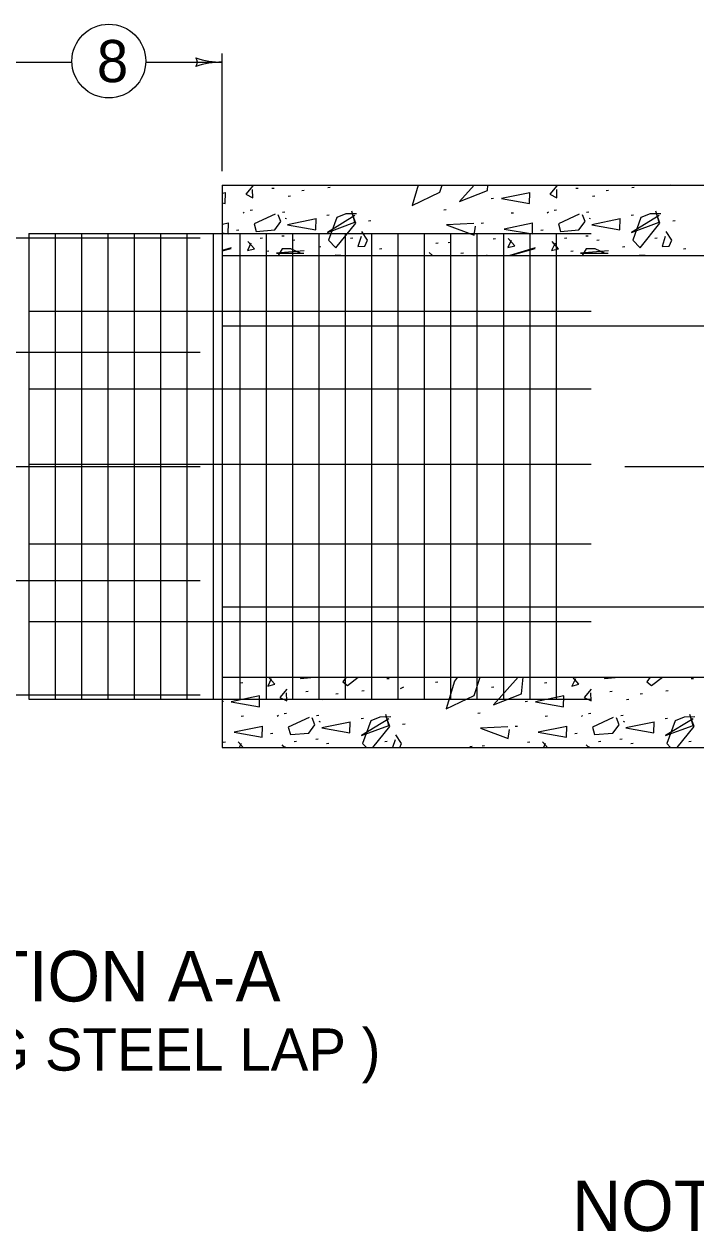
# Model space of a CAD drawing. Extents: x 1000 to 1036.3, y 1000 to 1022.
# Drawn here: x 1015.32 to 1018.51, y 1006.13 to 1011.86 of the extents above; entities that cross this region are included whole.
import ezdxf

# ---------------------------------------------------------------- set-up
doc = ezdxf.new("R2010")
doc.units = 0
doc.layers.add('Level 1', color=7, linetype='Continuous')

msp = doc.modelspace()

# ---------------------------------------------------------------- linework, layer by layer
at = {"layer": 'Level 1'}
for p, q in [((1016.26, 1011.1613), (1016.26, 1011.7195)), ((1015.1748, 1011.6788), (1015.5481, 1011.6788)), ((1015.8979, 1011.6788), (1016.26, 1011.6788)), ((1016.26, 1011.0955), (1022.6767, 1011.0955)), ((1016.26, 1011.0955), (1016.26, 1008.4288)), ((1013.9831, 1010.8455), (1016.1558, 1010.8455)), ((1015.3433, 1010.8663), (1018.01, 1010.8663)), ((1015.3433, 1010.8663), (1015.3433, 1008.658)), ((1015.4683, 1010.8663), (1015.4683, 1008.658)), ((1015.5933, 1010.8663), (1015.5933, 1008.658)), ((1015.7183, 1010.8663), (1015.7183, 1008.658)), ((1015.8433, 1010.8663), (1015.8433, 1008.658)), ((1015.9683, 1010.8663), (1015.9683, 1008.658)), ((1016.0933, 1010.8663), (1016.0933, 1008.658)), ((1016.2183, 1010.8663), (1016.2183, 1008.658)), ((1016.3433, 1010.8663), (1016.3433, 1008.658)), ((1016.4683, 1010.8663), (1016.4683, 1008.658)), ((1016.5933, 1010.8663), (1016.5933, 1008.658)), ((1016.7183, 1010.8663), (1016.7183, 1008.658)), ((1016.8433, 1010.8663), (1016.8433, 1008.658)), ((1016.9683, 1010.8663), (1016.9683, 1008.658)), ((1017.0933, 1010.8663), (1017.0933, 1008.658)), ((1017.2183, 1010.8663), (1017.2183, 1008.658)), ((1017.3433, 1010.8663), (1017.3433, 1008.658)), ((1017.4683, 1010.8663), (1017.4683, 1008.658)), ((1017.5933, 1010.8663), (1017.5933, 1008.658)), ((1017.7183, 1010.8663), (1017.7183, 1008.658)), ((1017.8433, 1010.8663), (1017.8433, 1008.658)), ((1016.26, 1010.7622), (1022.6767, 1010.7622)), ((1015.3433, 1010.4983), (1018.01, 1010.4983)), ((1016.26, 1010.4288), (1022.6767, 1010.4288)), ((1014.4455, 1010.3038), (1016.1558, 1010.3038)), ((1015.3433, 1010.1302), (1018.01, 1010.1302)), ((1014.3948, 1009.7622), (1016.1558, 1009.7622)), ((1015.3433, 1009.7721), (1018.01, 1009.7721)), ((1018.1689, 1009.7622), (1019.1276, 1009.7622)), ((1015.3433, 1009.3941), (1018.01, 1009.3941)), ((1014.2877, 1009.2205), (1016.1558, 1009.2205)), ((1016.26, 1009.0955), (1022.6767, 1009.0955)), ((1015.3433, 1009.026), (1018.01, 1009.026)), ((1016.26, 1008.7622), (1022.6767, 1008.7622)), ((1014.3271, 1008.6788), (1016.1558, 1008.6788)), ((1015.3433, 1008.658), (1018.01, 1008.658)), ((1016.26, 1008.4288), (1022.6767, 1008.4288))]:
    msp.add_line(p, q, dxfattribs=at)
for points in [[(1016.4055, 1011.0915), (1016.3722, 1011.0527), (1016.4055, 1011.036), (1016.4041, 1011.0748)], [(1016.5061, 1011.0804), (1016.495, 1011.079)], [(1016.6491, 1011.0702), (1016.6379, 1011.0688)], [(1016.7716, 1011.0838), (1016.7605, 1011.0824)], [(1016.9453, 1011.0955), (1016.9423, 1011.0943)], [(1017.1895, 1011.0955), (1017.1609, 1010.9986)], [(1017.2927, 1011.0623), (1017.3039, 1011.0955)], [(1017.4551, 1011.0955), (1017.3856, 1011.018)], [(1017.3856, 1011.018), (1017.5174, 1011.0707)], [(1017.5174, 1011.0707), (1017.5201, 1011.0955)], [(1017.8475, 1011.0915), (1017.8142, 1011.0527), (1017.8475, 1011.036), (1017.8461, 1011.0748)], [(1017.9481, 1011.0804), (1017.937, 1011.079)], [(1018.0911, 1011.0702), (1018.0799, 1011.0688)], [(1018.2136, 1011.0838), (1018.2025, 1011.0824)], [(1018.3873, 1011.0955), (1018.3843, 1011.0943)], [(1016.2765, 1011.0596), (1016.26, 1011.0562)], [(1016.2751, 1011.0083), (1016.2765, 1011.061)], [(1016.5844, 1011.043), (1016.5733, 1011.0416)], [(1017.1609, 1010.9986), (1017.2927, 1011.0623)], [(1017.5465, 1011.0328), (1017.5354, 1011.0313)], [(1017.7185, 1011.0596), (1017.5839, 1011.0318), (1017.7171, 1011.0083), (1017.7185, 1011.061)], [(1018.0264, 1011.043), (1018.0153, 1011.0416)], [(1016.26, 1011.0109), (1016.2751, 1011.0083)], [(1016.3653, 1010.9673), (1016.3597, 1010.9631)], [(1016.404, 1010.9769), (1016.3929, 1010.9755)], [(1016.5108, 1010.9582), (1016.4124, 1010.9123), (1016.4221, 1010.8763), (1016.5095, 1010.8833), (1016.5386, 1010.9235), (1016.5261, 1010.9553)], [(1016.5572, 1010.9668), (1016.5461, 1010.9653)], [(1016.8895, 1010.952), (1016.7592, 1010.8715), (1016.8895, 1010.9201), (1016.8743, 1010.9714)], [(1016.8978, 1010.9603), (1016.8465, 1010.9589), (1016.8035, 1010.9423), (1016.7647, 1010.8341), (1016.7993, 1010.798), (1016.8937, 1010.9145), (1016.877, 1010.9617)], [(1017.3219, 1010.9783), (1017.3108, 1010.9769)], [(1017.6418, 1010.9633), (1017.6308, 1010.9619)], [(1017.8073, 1010.9673), (1017.8017, 1010.9631)], [(1017.846, 1010.9769), (1017.8349, 1010.9755)], [(1017.9528, 1010.9582), (1017.8544, 1010.9123), (1017.8641, 1010.8763), (1017.9515, 1010.8833), (1017.9806, 1010.9235), (1017.9681, 1010.9553)], [(1017.9992, 1010.9668), (1017.9881, 1010.9653)], [(1018.3315, 1010.952), (1018.2012, 1010.8715), (1018.3315, 1010.9201), (1018.3163, 1010.9714)], [(1018.3398, 1010.9603), (1018.2885, 1010.9589), (1018.2455, 1010.9423), (1018.2067, 1010.8341), (1018.2413, 1010.798), (1018.3357, 1010.9145), (1018.319, 1010.9617)], [(1016.2901, 1010.9153), (1016.26, 1010.9091)], [(1016.2888, 1010.864), (1016.2901, 1010.9167)], [(1016.565, 1010.9353), (1016.5594, 1010.9381)], [(1016.7053, 1010.9357), (1016.5708, 1010.908), (1016.7039, 1010.8844), (1016.7053, 1010.9371)], [(1016.7682, 1010.9531), (1016.7571, 1010.9517)], [(1016.9656, 1010.9258), (1016.9544, 1010.9245)], [(1017.4536, 1010.9132), (1017.3232, 1010.9076), (1017.455, 1010.8577), (1017.4605, 1010.9007)], [(1017.4989, 1010.9157), (1017.4878, 1010.9143)], [(1017.7321, 1010.9153), (1017.5976, 1010.8875), (1017.7308, 1010.864), (1017.7321, 1010.9167)], [(1018.007, 1010.9353), (1018.0014, 1010.9381)], [(1018.1473, 1010.9357), (1018.0128, 1010.908), (1018.1459, 1010.8844), (1018.1473, 1010.9371)], [(1018.2102, 1010.9531), (1018.1991, 1010.9517)], [(1018.4076, 1010.9258), (1018.3964, 1010.9245)], [(1016.26, 1010.8691), (1016.2888, 1010.864)], [(1016.3393, 1010.8816), (1016.3283, 1010.8803)], [(1016.4517, 1010.8442), (1016.4406, 1010.8428)], [(1016.5538, 1010.8544), (1016.5427, 1010.853)], [(1016.8805, 1010.8442), (1016.8694, 1010.8428)], [(1016.9187, 1010.8521), (1016.9034, 1010.8049), (1016.9367, 1010.8063), (1016.9492, 1010.8341), (1016.9228, 1010.8757)], [(1017.5568, 1010.8408), (1017.5457, 1010.8394)], [(1017.6308, 1010.8338), (1017.6141, 1010.7992), (1017.6474, 1010.8075), (1017.6169, 1010.8422)], [(1017.7813, 1010.8816), (1017.7703, 1010.8803)], [(1017.8937, 1010.8442), (1017.8826, 1010.8428)], [(1017.9958, 1010.8544), (1017.9847, 1010.853)], [(1018.3225, 1010.8442), (1018.3114, 1010.8428)], [(1018.3607, 1010.8521), (1018.3454, 1010.8049), (1018.3787, 1010.8063), (1018.3912, 1010.8341), (1018.3648, 1010.8757)], [(1016.3028, 1010.798), (1016.26, 1010.7853)], [(1016.26, 1010.7834), (1016.3028, 1010.7953)], [(1016.3963, 1010.8203), (1016.3798, 1010.7856), (1016.413, 1010.7939), (1016.3825, 1010.8286)], [(1016.4823, 1010.7829), (1016.4712, 1010.7815)], [(1016.6496, 1010.7842), (1016.5178, 1010.7731), (1016.6482, 1010.7731)], [(1016.5442, 1010.7938), (1016.5257, 1010.7622)], [(1016.5858, 1010.7938), (1016.5442, 1010.7938)], [(1016.6343, 1010.7717), (1016.5858, 1010.7938)], [(1016.6048, 1010.834), (1016.5937, 1010.8326)], [(1016.7273, 1010.8033), (1016.7163, 1010.8019)], [(1017.0166, 1010.7932), (1017.0055, 1010.7918)], [(1017.2845, 1010.8203), (1017.2733, 1010.819)], [(1017.3423, 1010.8238), (1017.3313, 1010.8224)], [(1017.7448, 1010.798), (1017.6246, 1010.7622)], [(1017.6254, 1010.7622), (1017.7448, 1010.7953)], [(1017.8383, 1010.8203), (1017.8218, 1010.7856), (1017.855, 1010.7939), (1017.8245, 1010.8286)], [(1017.9243, 1010.7829), (1017.9132, 1010.7815)], [(1018.0916, 1010.7842), (1017.9598, 1010.7731), (1018.0902, 1010.7731)], [(1017.9862, 1010.7938), (1017.9677, 1010.7622)], [(1018.0278, 1010.7938), (1017.9862, 1010.7938)], [(1018.0763, 1010.7717), (1018.0278, 1010.7938)], [(1018.0468, 1010.834), (1018.0357, 1010.8326)], [(1018.1693, 1010.8033), (1018.1583, 1010.8019)], [(1018.4586, 1010.7932), (1018.4475, 1010.7918)], [(1016.7966, 1010.7633), (1016.796, 1010.7622)], [(1016.8233, 1010.7622), (1016.7966, 1010.7633)], [(1017.2576, 1010.7622), (1017.2413, 1010.7758)], [(1017.4036, 1010.7728), (1017.3925, 1010.7713)], [(1017.5159, 1010.7625), (1017.5133, 1010.7622)], [(1018.2386, 1010.7633), (1018.238, 1010.7622)], [(1018.2653, 1010.7622), (1018.2386, 1010.7633)], [(1016.3579, 1008.7349), (1016.3468, 1008.7335)], [(1016.4932, 1008.7553), (1016.4766, 1008.7206)], [(1016.4766, 1008.7206), (1016.5098, 1008.7288)], [(1016.5098, 1008.7288), (1016.4806, 1008.7622)], [(1016.6298, 1008.7622), (1016.6313, 1008.7568)], [(1016.6313, 1008.7568), (1016.6987, 1008.7622)], [(1016.848, 1008.7622), (1016.8318, 1008.7398)], [(1016.8318, 1008.7398), (1016.8541, 1008.7232)], [(1016.8541, 1008.7232), (1016.9056, 1008.7622)], [(1017.0522, 1008.7553), (1017.0411, 1008.7539)], [(1017.2826, 1008.7383), (1017.2715, 1008.7369)], [(1017.3613, 1008.744), (1017.3224, 1008.6123)], [(1017.3754, 1008.7622), (1017.3613, 1008.744)], [(1017.4542, 1008.676), (1017.4833, 1008.7622)], [(1017.6641, 1008.7622), (1017.5471, 1008.6317)], [(1017.6789, 1008.6843), (1017.6873, 1008.7622)], [(1017.7999, 1008.7349), (1017.7888, 1008.7335)], [(1017.9352, 1008.7553), (1017.9186, 1008.7206)], [(1017.9186, 1008.7206), (1017.9518, 1008.7288)], [(1017.9518, 1008.7288), (1017.9226, 1008.7622)], [(1018.0718, 1008.7622), (1018.0733, 1008.7568)], [(1018.0733, 1008.7568), (1018.1407, 1008.7622)], [(1018.29, 1008.7622), (1018.2738, 1008.7398)], [(1018.2738, 1008.7398), (1018.2961, 1008.7232)], [(1018.2961, 1008.7232), (1018.3476, 1008.7622)], [(1018.4942, 1008.7553), (1018.4831, 1008.7539)], [(1016.438, 1008.6733), (1016.3034, 1008.6455), (1016.4366, 1008.6219), (1016.438, 1008.6747)], [(1016.567, 1008.7052), (1016.5337, 1008.6663), (1016.567, 1008.6497), (1016.5656, 1008.6885)], [(1016.6676, 1008.6941), (1016.6565, 1008.6927)], [(1016.8106, 1008.6838), (1016.7994, 1008.6825)], [(1016.9331, 1008.6974), (1016.922, 1008.6961)], [(1017.1203, 1008.7149), (1017.1038, 1008.7079)], [(1017.3224, 1008.6123), (1017.4542, 1008.676)], [(1017.5481, 1008.7145), (1017.537, 1008.7131)], [(1017.5471, 1008.6317), (1017.6789, 1008.6843)], [(1017.88, 1008.6733), (1017.7454, 1008.6455), (1017.8786, 1008.6219), (1017.88, 1008.6747)], [(1018.009, 1008.7052), (1017.9757, 1008.6663), (1018.009, 1008.6497), (1018.0076, 1008.6885)], [(1018.1096, 1008.6941), (1018.0985, 1008.6927)], [(1018.2526, 1008.6838), (1018.2414, 1008.6825)], [(1018.3751, 1008.6974), (1018.364, 1008.6961)], [(1016.266, 1008.6464), (1016.26, 1008.6456)], [(1016.7459, 1008.6567), (1016.7348, 1008.6553)], [(1017.708, 1008.6464), (1017.6969, 1008.645)], [(1018.1879, 1008.6567), (1018.1768, 1008.6553)], [(1016.3613, 1008.577), (1016.3503, 1008.5756)], [(1016.5268, 1008.5809), (1016.5212, 1008.5768)], [(1016.5655, 1008.5906), (1016.5544, 1008.5892)], [(1016.6723, 1008.5718), (1016.5739, 1008.526), (1016.5836, 1008.49), (1016.671, 1008.4969), (1016.7001, 1008.5372), (1016.6876, 1008.569)], [(1016.7187, 1008.5804), (1016.7076, 1008.579)], [(1016.7265, 1008.549), (1016.7209, 1008.5518)], [(1016.8668, 1008.5493), (1016.7323, 1008.5217), (1016.8654, 1008.4981), (1016.8668, 1008.5508)], [(1016.9297, 1008.5668), (1016.9186, 1008.5653)], [(1017.051, 1008.5657), (1016.9207, 1008.4852), (1017.051, 1008.5338), (1017.0358, 1008.5851)], [(1016.965, 1008.5559), (1016.9262, 1008.4478)], [(1017.008, 1008.5726), (1016.965, 1008.5559)], [(1017.0593, 1008.574), (1017.008, 1008.5726)], [(1017.0552, 1008.5282), (1017.0385, 1008.5753)], [(1017.4834, 1008.592), (1017.4723, 1008.5906)], [(1017.8033, 1008.577), (1017.7923, 1008.5756)], [(1017.9688, 1008.5809), (1017.9632, 1008.5768)], [(1018.0075, 1008.5906), (1017.9964, 1008.5892)], [(1018.1143, 1008.5718), (1018.0159, 1008.526), (1018.0256, 1008.49), (1018.113, 1008.4969), (1018.1421, 1008.5372), (1018.1296, 1008.569)], [(1018.1607, 1008.5804), (1018.1496, 1008.579)], [(1018.1685, 1008.549), (1018.1629, 1008.5518)], [(1018.3088, 1008.5493), (1018.1743, 1008.5217), (1018.3074, 1008.4981), (1018.3088, 1008.5508)], [(1018.3717, 1008.5668), (1018.3606, 1008.5653)], [(1018.493, 1008.5657), (1018.3627, 1008.4852), (1018.493, 1008.5338), (1018.4778, 1008.5851)], [(1018.407, 1008.5559), (1018.3682, 1008.4478)], [(1018.45, 1008.5726), (1018.407, 1008.5559)], [(1018.5013, 1008.574), (1018.45, 1008.5726)], [(1018.4972, 1008.5282), (1018.4805, 1008.5753)], [(1016.4516, 1008.5289), (1016.3171, 1008.5012), (1016.4503, 1008.4777), (1016.4516, 1008.5303)], [(1016.5008, 1008.4953), (1016.4898, 1008.4939)], [(1016.9748, 1008.4288), (1017.0552, 1008.5282)], [(1017.1271, 1008.5395), (1017.1159, 1008.5382)], [(1017.6151, 1008.5268), (1017.4847, 1008.5213), (1017.6165, 1008.4713), (1017.622, 1008.5143)], [(1017.6604, 1008.5293), (1017.6493, 1008.5279)], [(1017.8936, 1008.5289), (1017.7591, 1008.5012), (1017.8923, 1008.4777), (1017.8936, 1008.5303)], [(1017.9428, 1008.4953), (1017.9318, 1008.4939)], [(1018.4168, 1008.4288), (1018.4972, 1008.5282)], [(1016.2763, 1008.4544), (1016.2652, 1008.4531)], [(1016.3603, 1008.4288), (1016.3364, 1008.4558)], [(1016.3503, 1008.4475), (1016.3413, 1008.4288)], [(1016.5558, 1008.4288), (1016.544, 1008.4423)], [(1016.6132, 1008.4578), (1016.6021, 1008.4565)], [(1016.7153, 1008.4681), (1016.7042, 1008.4667)], [(1016.7663, 1008.4477), (1016.7552, 1008.4463)], [(1016.9262, 1008.4478), (1016.9444, 1008.4288)], [(1017.042, 1008.4578), (1017.0309, 1008.4565)], [(1017.0802, 1008.4658), (1017.0683, 1008.4288)], [(1017.1107, 1008.4478), (1017.0843, 1008.4893)], [(1017.1022, 1008.4288), (1017.1107, 1008.4478)], [(1017.5038, 1008.4374), (1017.4928, 1008.4361)], [(1017.7183, 1008.4544), (1017.7072, 1008.4531)], [(1017.8023, 1008.4288), (1017.7784, 1008.4558)], [(1017.7923, 1008.4475), (1017.7833, 1008.4288)], [(1017.9978, 1008.4288), (1017.986, 1008.4423)], [(1018.0552, 1008.4578), (1018.0441, 1008.4565)], [(1018.1573, 1008.4681), (1018.1462, 1008.4667)], [(1018.2083, 1008.4477), (1018.1972, 1008.4463)], [(1018.3682, 1008.4478), (1018.3864, 1008.4288)], [(1018.484, 1008.4578), (1018.4729, 1008.4565)], [(1016.5578, 1008.4339), (1016.5554, 1008.4288)], [(1017.446, 1008.434), (1017.4348, 1008.4327)], [(1017.9998, 1008.4339), (1017.9974, 1008.4288)]]:
    msp.add_lwpolyline(points, dxfattribs=at)
msp.add_circle((1015.723, 1011.6839), 0.175, dxfattribs=at)
for centre, radius, start, end in [((1016.1113, 1011.6789), 0.0313, 318.7746, 40.8913), ((1016.26, 1012.0698), 0.3909, 251.3472, 269.9939), ((1016.26, 1011.2879), 0.3909, 90, 108.6688), ((1016.26, 1011.2879), 0.3909, 89.9878, 90)]:
    msp.add_arc(centre, radius, start, end, dxfattribs=at)

# ---------------------------------------------------------------- texts
for s, height, p in [('8', 0.2, (1015.6663, 1011.5839)), ('SECTION A-A', 0.24, (1014.4869, 1007.2247)), ('( SHOWING STEEL LAP )', 0.2, (1013.875, 1006.8968)), ('NOTES', 0.24, (1017.9195, 1006.1358))]:
    msp.add_text(s, height=height, dxfattribs=at).set_placement(p)

doc.saveas('drawing.dxf')
